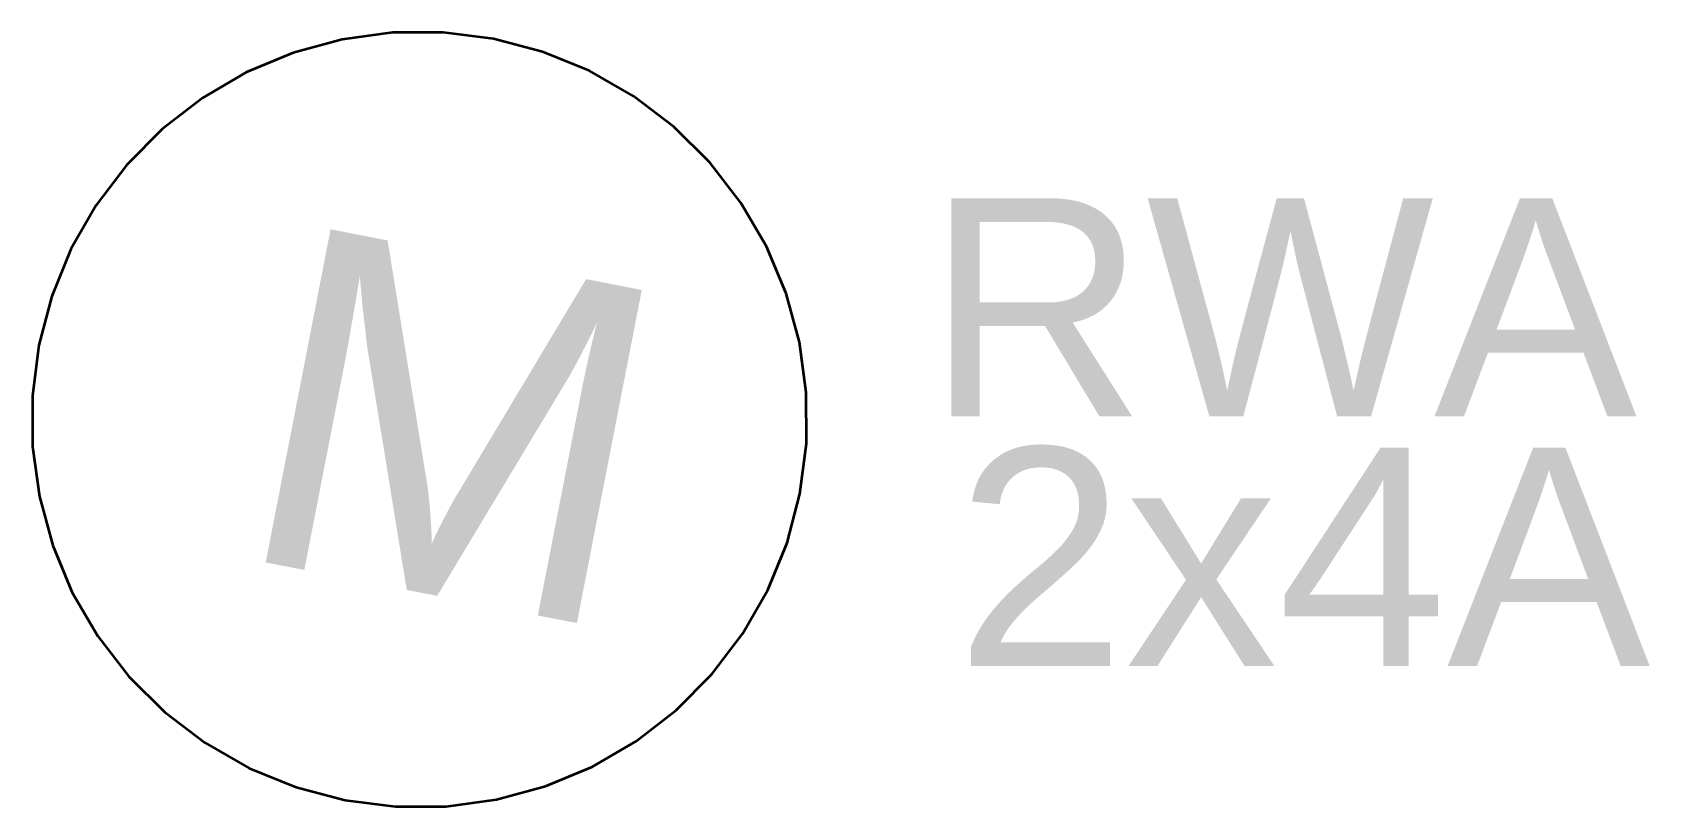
# Model space of a CAD drawing. Extents: x 800 to 1481, y 55 to 490.
# Drawn here: x 1423.07 to 1429.75, y 382.78 to 385.97 of the extents above; entities that cross this region are included whole.
import ezdxf

# ---------------------------------------------------------------- set-up
doc = ezdxf.new("R2010")
doc.units = 0
doc.layers.get('0').update_dxf_attribs({"lineweight": 18})
doc.layers.add('E_Kraft', color=1, linetype='Continuous', lineweight=35, true_color=0xff0000)
doc.styles.get("Standard").update_dxf_attribs({"font": 'arial.ttf'})

# ---------------------------------------------------------------- blocks, each defined once
blk = doc.blocks.new('Motor allgemein-A0Q9B3O9AY', base_point=(1423.0743, 382.781))
at = {"color": 0, "linetype": 'ByBlock', "lineweight": -2, "ltscale": 0.35}
for p, q in [((1424.3531, 385.946), (1424.1511, 385.891)), ((1424.5605, 385.9741), (1424.3531, 385.946)), ((1424.7698, 385.9749), (1424.5605, 385.9741)), ((1424.9774, 385.9484), (1424.7698, 385.9749)), ((1425.1797, 385.8951), (1424.9774, 385.9484)), ((1424.1511, 385.891), (1423.9581, 385.8102)), ((1425.3734, 385.8157), (1425.1797, 385.8951)), ((1423.9581, 385.8102), (1423.7773, 385.7048)), ((1425.5551, 385.7118), (1425.3734, 385.8157)), ((1423.7773, 385.7048), (1423.6117, 385.5768)), ((1425.7216, 385.585), (1425.5551, 385.7118)), ((1423.6117, 385.5768), (1423.4643, 385.4282)), ((1425.8702, 385.4376), (1425.7216, 385.585)), ((1423.4643, 385.4282), (1423.3375, 385.2617)), ((1425.9982, 385.2721), (1425.8702, 385.4376)), ((1423.3375, 385.2617), (1423.2336, 385.08)), ((1426.1036, 385.0912), (1425.9982, 385.2721)), ((1423.2336, 385.08), (1423.1543, 384.8863)), ((1426.1844, 384.8982), (1426.1036, 385.0912)), ((1423.1543, 384.8863), (1423.1009, 384.684)), ((1426.2394, 384.6963), (1426.1844, 384.8982)), ((1423.1009, 384.684), (1423.0744, 384.4764)), ((1426.2675, 384.4889), (1426.2394, 384.6963)), ((1423.0744, 384.4764), (1423.0752, 384.2671)), ((1426.2683, 384.2796), (1426.2675, 384.4889)), ((1423.0752, 384.2671), (1423.1033, 384.0597)), ((1426.2418, 384.072), (1426.2683, 384.2796)), ((1423.1033, 384.0597), (1423.1583, 383.8577)), ((1426.1885, 383.8696), (1426.2418, 384.072)), ((1426.1091, 383.6759), (1426.1885, 383.8696)), ((1423.1583, 383.8577), (1423.2392, 383.6647)), ((1423.2392, 383.6647), (1423.3445, 383.4838)), ((1426.0052, 383.4943), (1426.1091, 383.6759)), ((1423.3445, 383.4838), (1423.4726, 383.3183)), ((1425.8784, 383.3277), (1426.0052, 383.4943)), ((1425.731, 383.1792), (1425.8784, 383.3277)), ((1423.4726, 383.3183), (1423.6211, 383.1709)), ((1423.6211, 383.1709), (1423.7877, 383.0441)), ((1425.5655, 383.0511), (1425.731, 383.1792)), ((1423.7877, 383.0441), (1423.9693, 382.9402)), ((1425.3846, 382.9457), (1425.5655, 383.0511)), ((1423.9693, 382.9402), (1424.163, 382.8609)), ((1425.1916, 382.8649), (1425.3846, 382.9457)), ((1424.163, 382.8609), (1424.3654, 382.8075)), ((1424.9897, 382.8099), (1425.1916, 382.8649)), ((1424.3654, 382.8075), (1424.573, 382.781)), ((1424.7823, 382.7818), (1424.9897, 382.8099)), ((1424.573, 382.781), (1424.7823, 382.7818))]:
    blk.add_line(p, q, dxfattribs=at)
at = {"color": 0, "linetype": 'ByBlock', "lineweight": -2, "ltscale": 0.35, "insert": (1424.1476, 385.1932), "char_height": 1.4, "attachment_point": 1, "rotation": 348.97438}
blk.add_mtext('{\\fArial;M}', dxfattribs=at)
blk = doc.blocks.new('Bauteilbeschriftung-A0Q9B3OBAY', base_point=(1426.7629, 384.3905))
at = {"color": 0, "linetype": 'ByBlock', "lineweight": -2, "ltscale": 0.35, "insert": (1426.763, 385.2905), "char_height": 0.9, "attachment_point": 1}
blk.add_mtext('{\\fArial;RWA}', dxfattribs=at)
blk = doc.blocks.new('Bauteilbeschriftung-A0Q9B3ODAY', base_point=(1426.8849, 383.3616))
at = {"color": 0, "linetype": 'ByBlock', "lineweight": -2, "ltscale": 0.35, "insert": (1426.8849, 384.2616), "char_height": 0.9, "attachment_point": 1}
blk.add_mtext('{\\fArial;2x4A}', dxfattribs=at)

msp = doc.modelspace()

# ---------------------------------------------------------------- block references
at = {"layer": 'E_Kraft', "ltscale": 0.35}
for name, p in [('Motor allgemein-A0Q9B3O9AY', (1423.0743, 382.781)), ('Bauteilbeschriftung-A0Q9B3OBAY', (1426.7629, 384.3905)), ('Bauteilbeschriftung-A0Q9B3ODAY', (1426.8849, 383.3616))]:
    msp.add_blockref(name, p, dxfattribs=at)

doc.saveas('drawing.dxf')
